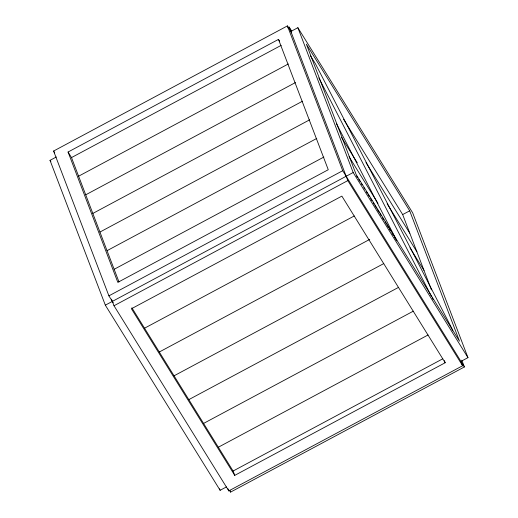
<?xml version="1.0" encoding="UTF-8"?>
<svg xmlns="http://www.w3.org/2000/svg" width="518" height="518" viewBox="0 0 518 518"><rect width="100%" height="100%" fill="white"/><g stroke="black" fill="none" stroke-linecap="round" stroke-linejoin="round"><path stroke-width="0.78" d="M113.189 302.777L108.897 295.856L53.6 151.042L287.419 25.9L291.712 32.828M287.775 27.875L289.206 27.111L291.757 31.222M226.437 486.92L220.124 490.3L105.329 305.16L50.032 160.353L56.345 156.973M290.863 31.456L297.876 27.7L412.671 212.84L467.968 357.647L460.955 361.402L462.613 365.747L228.794 490.889L113.999 305.749L111.48 299.145M278.49 39.4L328.263 169.729L117.826 282.355L68.059 152.027L278.49 39.4L279.642 41.252M118.991 281.954L71.497 157.582L281.222 45.331M78.606 176.198L288.332 63.954M85.716 194.82L295.441 82.569M92.832 213.435L302.551 101.191M99.942 232.058L309.66 119.807M107.051 250.673L316.77 138.429M114.161 269.289L323.879 157.045M108.897 295.856L342.715 170.713L287.419 25.9M105.329 305.16L353.172 172.513L297.876 27.7M113.999 305.749L347.818 180.607L289.206 27.111M144.535 328.211L354.254 215.967M431.449 289.912L402.68 214.575L409.699 210.82L306.384 44.198L356.151 174.527L459.466 341.148L409.699 210.82M159.291 352.013L369.729 239.387M174.048 375.815L383.773 263.571M188.811 399.624L398.536 287.373M203.568 423.426L413.293 311.176M218.331 447.228L428.049 334.984M444.353 360.573L445.182 362.749L234.745 475.375L233.087 471.03L442.812 358.786M229.435 490.248L230.581 492.1L464.4 366.958L461.81 360.172M310.418 55.737L315.52 63.96L451.599 327.92L452.706 330.821M343.583 119.263L402.68 214.575M365.999 162.568L409.79 233.197M387.14 203.814L416.906 251.813M341.53 137.406L357.258 162.775M409.984 247.805L424.015 270.428M349.067 156.708L377.978 203.341M356.598 176.016L357.452 177.389M358.728 179.442L360.004 181.501M361.279 183.56L362.127 184.926M363.83 187.671L364.678 189.044M366.381 191.783L367.23 193.156M368.078 194.528L369.353 196.587M370.629 198.64L371.905 200.699M373.18 202.758L374.028 204.131M374.883 205.497L376.58 208.242M377.434 209.615L379.131 212.354M379.985 213.727L381.261 215.786M382.537 217.845L383.812 219.897M385.088 221.957L385.936 223.329M386.784 224.702L388.487 227.441M389.335 228.814L390.611 230.873M391.886 232.925L393.162 234.984M394.438 237.043L395.713 239.096M353.172 172.513L467.968 357.647M342.715 170.713L464.4 366.958M347.818 180.607L462.613 365.747M445.182 362.749L341.867 196.121L131.43 308.754L234.745 475.375M68.059 152.027L71.497 157.582M53.6 151.042L54.746 152.894M50.032 160.353L50.881 161.72M131.883 307.809L233.087 471.03M318.842 77.914L431.559 296.555M432.303 297.999L433.042 299.436M336.415 123.569L396.846 240.805M230.005 490.591L230.581 492.1M227.965 488.72L228.794 490.889M219.548 488.791L220.124 490.3"/></g></svg>
